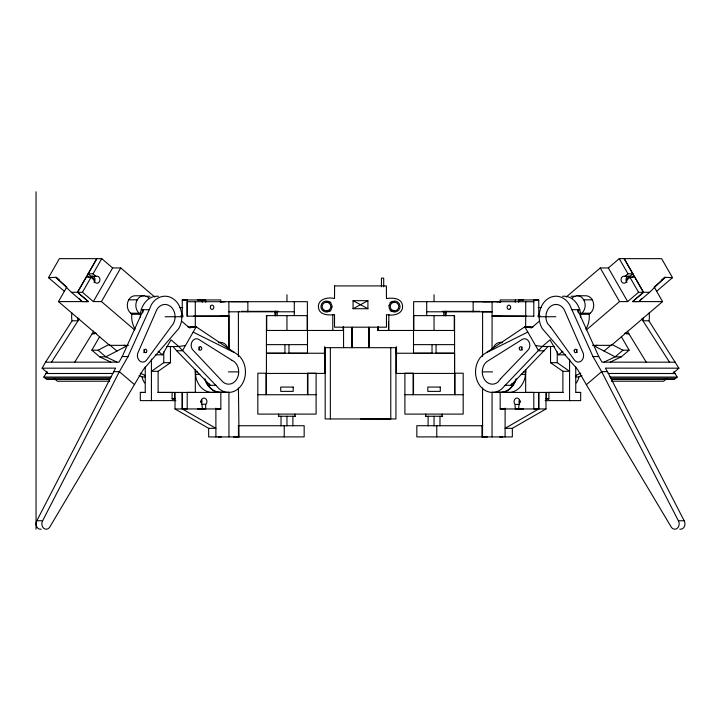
<?xml version="1.0" encoding="UTF-8"?>
<svg xmlns="http://www.w3.org/2000/svg" width="721" height="721" viewBox="0 0 721 721"><rect width="100%" height="100%" fill="white"/><g stroke="black" fill="none" stroke-linecap="round" stroke-linejoin="round"><path stroke-width="1.08" d="M332.787 330.479L332.796 314.383M343.286 327.244L343.286 330.47L266.428 330.47M369.242 347.684L369.242 327.478M377.921 330.479L377.921 327.253M378.237 330.479L378.237 327.244M396.307 346.711L396.307 373.424L454.572 373.433L454.572 353.245L436.07 353.209L436.07 344.638M413.62 315.618L413.629 301.675L533.855 301.729M426.706 315.618L426.715 301.675M434.042 301.45L434.051 294.772M436.764 436.908L436.773 425.723M443.757 315.699L443.757 311.364M445.181 315.699L445.181 311.364L445.857 311.364L445.857 315.699M445.722 315.699L445.857 311.364M473.138 311.814L473.147 301.702L489.92 301.711M482.547 425.732L481.97 425.741L481.961 436.926L482.538 436.926L482.565 387.997M482.583 356.634L482.601 311.814L482.043 311.814M492.046 436.926L492.073 392.17M492.046 349.604L492.11 301.711M505.097 408.96L500.158 408.96L500.167 392.431L492.037 392.431L533.792 392.431L533.792 408.951L538.731 408.951L538.758 392.422L538.731 408.951L505.097 428.328L505.097 436.935M500.167 302.108L500.167 299.945L538.74 299.945L538.74 316.168M505.124 408.122L505.097 428.328L512.343 428.328L545.995 408.96L545.995 392.431M512.343 428.328L512.343 436.935L416.837 436.899L416.837 425.714L482.854 425.741M518.633 408.951L519.021 404.093A3.533 2.893 -90 0 0 519.021 399.101A3.533 2.893 -90 0 0 514.938 399.101A3.533 2.893 -90 0 0 514.929 404.093L515.317 408.951L523.554 408.96M515.326 302.189L515.326 299.945M518.642 302.189L518.642 299.945L523.545 299.945M525.672 369.666L525.672 392.422L563.146 392.44M525.681 327.307L525.681 316.159L533.846 316.159M525.717 316.159L525.726 301.72M533.801 316.168L533.801 299.936L538.74 299.945M546.428 392.44L546.428 398.902L548.897 398.902L548.897 392.44M550.538 362.699L557.243 362.699L569.581 371.306L562.885 371.306L550.538 362.699L550.547 346.558M557.243 362.699L557.243 351.938M562.885 371.306L562.885 392.44L548.483 392.44M569.581 400.615L569.581 359.094M575.755 366.881L575.755 392.44L580.684 392.44L580.684 400.624L545.157 400.615M580.657 317.087C581 309.706 577.449 302.072 571.086 298.134A20.53 16.817 -90 0 0 562.515 296.286M525.582 369.756A20.53 16.817 -90 0 1 525.672 371.892L525.104 377.209A20.53 16.817 -90 0 1 505.574 392.026M144.38 295.763L135.863 295.763A9.616 7.877 90 0 0 127.77 302.054A9.616 7.877 90 0 0 130.663 313.229L131.88 314.266L131.754 314.951A20.53 16.817 90 0 0 135.079 329.1M158.485 296.286A20.53 16.817 90 0 0 149.914 298.134C143.551 302.072 140 309.706 140.343 317.087M581.928 375.515L578.891 376.957L578.323 379.147A17.214 14.096 90 0 1 576.349 382.941M608.145 373.469L672.72 373.514L678.894 368.188L648.891 320.791L649.152 319.754A17.214 14.105 -90 0 0 649.035 313.04M149.22 309.715L151.248 304.956A20.53 16.817 90 0 1 174.662 299.918A20.53 16.817 90 0 1 178.799 328.506L143.299 369.621L49.848 526.925A5.38 4.407 90 0 1 43.711 528.241A5.38 4.407 90 0 1 42.629 520.751L119.362 371.657L128.023 356.562L149.22 309.715L141.217 309.715M112.855 373.46L48.28 373.514L42.106 368.188L45.531 362.194L119.01 362.14L122.219 356.562L143.416 309.715A20.53 16.817 90 0 0 142.713 312.824M41.205 529.142A5.38 4.407 90 0 1 36.726 526.727A5.38 4.407 90 0 1 36.834 520.751L115.585 368.134L42.106 368.188M109.502 379.462L46.757 379.489L43.837 377.074L47.036 371.666M66.702 287.192L58.437 301.603L88.404 301.594L77.517 292.284L96.812 258.659L59.401 258.65L48.496 277.675L56.121 277.297L71.361 292.284L77.517 292.284L86.25 277.125L91.143 277.125L94.19 280.298A3.533 2.893 90 0 0 97.533 283.164A3.533 2.893 90 0 0 99.886 279.072A3.533 2.893 90 0 0 96.533 276.215L91.152 276.395L88.151 273.809L96.803 258.65L101.742 258.65L112.629 267.96L120.749 267.951L154.754 297.016M71.361 292.284L82.239 301.585L88.395 301.594L77.517 292.284L82.455 292.284L91.143 277.125M88.151 273.809L93.045 273.809L101.742 258.65M82.455 292.284L93.342 301.585L112.629 267.96M93.342 301.585L101.463 301.585L120.749 267.951M110.773 362.095L99.66 356.823L91.882 350.181L99.633 336.644M155.565 354.822L162.396 354.822L170.985 339.843L178.772 346.513L219.22 388.88A20.53 16.808 -90 0 0 242.571 383.401A20.53 16.808 -90 0 0 238.083 354.894L196.04 326.712L188.064 327.037M190.236 326.712L196.193 326.829L182.467 350.767L176.663 350.757L172.968 346.513L166.434 346.513M193.156 332.12L234.163 352.488M74.795 362.068L93.748 331.083M45.531 362.194L72.109 320.791L71.848 319.754A17.214 14.105 90 0 1 71.965 313.04M51.461 362.194L79.22 318.952M511.946 383.626A20.53 16.808 90 0 1 510.865 385.32L548.032 346.513L554.566 346.513M565.435 354.822L558.604 354.822L550.015 339.843L542.228 346.513L501.78 388.88A20.53 16.808 90 0 1 478.429 383.401A20.53 16.808 90 0 1 482.917 354.894L524.96 326.712L532.936 327.046M516.164 378.867A20.53 16.808 90 0 1 513.064 385.32L509.783 388.88A20.53 16.808 90 0 1 497.184 392.044M639.563 300.801L641.969 298.431M649.639 292.284L643.483 292.284L632.596 301.594L638.761 301.585L649.639 292.284L664.879 277.297L672.504 277.675L661.599 258.65L619.258 258.65L608.371 267.96L600.251 267.96L566.246 297.025M201.745 404.454L206.071 404.093A3.533 2.893 90 0 0 206.062 399.101A3.533 2.893 90 0 0 201.979 399.101A3.533 2.893 90 0 0 201.979 404.093L202.367 408.951M586.389 329.921L619.537 301.585L627.658 301.594L638.545 292.284L643.483 292.284L634.75 277.125L629.857 277.125L626.81 280.298A3.533 2.893 -90 0 1 623.467 283.164A3.533 2.893 -90 0 1 621.114 279.081A3.533 2.893 -90 0 1 624.467 276.215L629.848 276.395L632.849 273.809L624.197 258.659L643.483 292.284L632.605 301.594L662.563 301.603L654.298 287.192M666.709 378.588L663.617 381.247L611.291 381.211M539.308 321.196L531.521 327.875L524.96 326.712M558.604 354.822L562.867 351.181M596.853 345.17L595.294 346.504L615.166 356.832L621.34 356.823L629.118 350.181L621.367 336.644M604.09 351.073L611.084 345.089M629.118 350.181L622.908 350.208L615.166 356.832L604.054 362.095M571.573 298.512L572.789 297.467A9.616 7.877 -90 0 1 583.758 299.828L592.274 299.828M590.337 313.229L581.829 313.22L580.603 314.266L589.12 314.266L590.337 313.229A9.616 7.877 -90 0 0 593.23 302.054A9.616 7.877 -90 0 0 585.137 295.763L576.62 295.763M624.936 276.395L627.955 273.809L632.849 273.809M631.74 277.261L633.84 275.476M661.536 280.163L664.879 277.297M654.217 286.976L665.095 277.675M656.48 291.383L672.504 277.675M662.563 301.603L611.39 345.35L592.518 345.341M586.362 384.717L577.701 369.621L542.201 328.515A20.53 16.817 -90 0 1 546.338 299.918A20.53 16.817 -90 0 1 569.752 304.956L592.977 356.562L601.638 371.657L678.371 520.751A5.38 4.407 -90 0 1 677.289 528.25A5.38 4.407 -90 0 1 671.152 526.925L586.362 384.717L601.638 371.657L607.442 371.657L684.166 520.76A5.38 4.407 -90 0 1 684.274 526.736A5.38 4.407 -90 0 1 679.795 529.142M673.964 371.666L677.163 377.074L674.243 379.489L611.498 379.462M535.505 345.476L542.228 346.513L548.032 346.513M530.764 326.712L524.807 326.829L538.533 350.767L544.337 350.767M170.462 362.699L163.757 362.69L151.419 371.306L158.115 371.306L170.462 362.699L170.462 346.558M353.065 308.723L367.917 300.675L367.917 308.723L353.065 308.723L353.065 300.675L367.917 300.675M91.891 350.181L98.092 350.208L109.141 344.422M486.837 352.488L527.799 332.057M610.227 362.095L621.34 356.823M575.746 375.515L580.802 373.118M91.152 276.395L91.612 276.215A3.533 2.893 90 0 1 94.739 278.198A3.533 2.893 90 0 1 93.973 282.398M196.04 326.712L189.479 327.875L181.692 321.196M92.072 333.832L94.109 333.724A17.214 14.105 90 0 0 95.893 333.183A17.214 14.105 90 0 1 94.109 333.724M500.239 301.711L496.868 301.711M482.538 436.926L487.486 436.935M224.132 301.711L220.761 301.711M231.08 301.711L247.853 301.702L247.862 311.814M275.143 315.699L275.143 311.364L275.819 311.364L275.819 315.699M238.957 311.814L238.399 311.814L238.417 356.634M500.239 316.086L492.11 316.086L525.951 316.168L492.11 316.086M128.726 299.828L137.242 299.828A9.616 7.877 90 0 1 148.211 297.467L149.427 298.503M182.26 316.168L182.26 299.945L187.199 299.936L187.199 316.168M197.455 299.945L205.674 299.945L205.674 302.189M182.26 299.945L220.833 299.945L220.833 302.108M220.04 301.711L225.312 301.711M500.96 301.72L482.61 301.702M326.469 302.252L330.858 302.252M390.124 302.252L394.513 302.252M179.403 307.579L182.737 307.579M538.263 307.579L541.597 307.579M571.78 309.715L579.783 309.715M326.469 310.859L330.858 310.859M390.124 310.859L394.513 310.859M278.703 311.364L241.616 311.364L242.202 311.364M442.297 311.364L479.384 311.364L478.798 311.364M228.89 311.823L294.294 311.787M426.706 311.787L492.11 311.823L482.601 311.814M130.663 313.229L139.171 313.22L140.397 314.266L131.88 314.266M266.545 315.636L307.488 315.627L307.488 353.245L288.977 353.209L288.977 344.638M454.455 315.636L413.512 315.627L413.512 353.245L432.023 353.209L432.023 344.638M180.917 315.753L183.062 315.753M537.938 315.753L540.083 315.753M165.154 316.735L183.053 316.726M537.947 316.726L555.846 316.735M72.109 320.791L78.039 320.791L77.769 319.754A17.214 14.105 90 0 1 77.571 317.51M648.891 320.791L642.961 320.791L643.231 319.754A17.214 14.105 -90 0 0 643.429 317.51M454.572 330.479L377.714 330.47L377.714 327.244M218.526 342.412L220.653 342.412M500.347 342.412L502.474 342.412M266.428 344.638L307.488 344.638M413.512 344.638L454.572 344.638M128.482 345.341L109.61 345.35L58.437 301.603M172.968 346.513L178.772 346.513L185.495 345.476M454.572 353.245L396.316 353.245L396.307 347.684L324.693 347.684L324.702 353.227M122.219 356.562L128.023 356.562M592.977 356.562L598.781 356.562L601.99 362.149L675.469 362.194M113.558 371.657L119.362 371.657L134.638 384.717M195.418 369.747A20.53 16.817 90 0 0 195.328 371.892L197.455 371.892M523.545 371.892L525.672 371.892M228.44 371.883L238.11 371.883M482.89 371.892L492.56 371.883M45.811 373.514L48.28 373.514M266.428 373.433L324.693 373.424L324.693 346.63M672.72 373.514L675.189 373.514M195.328 374.307L199.843 374.298M521.157 374.307L525.672 374.307M43.837 377.074L111.052 377.038M609.948 377.038L677.163 377.074M139.072 375.515L142.109 376.948L145.2 376.957M575.809 376.957L578.891 376.957M45.297 378.282L110.277 378.246M610.723 378.255L675.703 378.282M109.709 381.211L57.383 381.247L54.291 378.588M204.836 378.867A20.53 16.808 -90 0 0 207.936 385.32L215.939 385.32M505.06 385.32L513.064 385.32M175.843 400.615L140.316 400.624L140.316 392.44L145.245 392.44L145.245 366.881M157.854 392.44L195.328 392.422L195.328 369.666M212.145 392.422L220.662 392.422M500.338 392.422L508.855 392.422M140.316 392.44L144.777 392.44M172.517 392.44L158.115 392.44L158.115 371.306M576.223 392.449L580.684 392.44M257.821 394.729L316.095 394.729M404.905 394.729L463.179 394.729M172.103 392.44L172.103 398.902L174.572 398.902L174.572 392.44M172.103 398.902L175.167 398.902M545.833 398.902L548.897 398.902M515.317 404.454L519.255 404.454M197.446 408.96L205.683 408.951L205.683 404.454M215.903 408.96L220.842 408.951L220.833 392.431L228.963 392.422L187.208 392.422L187.208 408.951L182.269 408.951L182.242 392.422L182.269 408.951L215.903 428.328L208.657 428.328L175.005 408.951L175.005 392.431M175.005 408.951L220.842 408.951M500.158 408.96L545.995 408.96M278.351 416.251L295.565 416.251M425.435 416.251L442.649 416.251M238.146 425.741L304.163 425.714L304.163 436.899L208.657 436.935L208.657 428.328M218.148 436.935L221.338 436.935M233.514 436.926L239.039 436.926L238.435 387.997M36.834 520.751L42.629 520.751M678.371 520.751L684.166 520.76M275.143 311.364L276.215 311.364M220.761 316.086L228.899 316.086L228.954 349.604M99.66 356.823L105.834 356.832L116.946 362.095M678.894 368.188L605.415 368.134L607.442 371.657M360.554 418.928L390.773 418.955L390.773 347.684M499.662 436.935L502.852 436.935M626.891 333.724A17.214 14.105 -90 0 1 625.107 333.192A17.214 14.105 -90 0 0 626.891 333.724L628.928 333.832M629.848 276.395L629.388 276.215A3.533 2.893 -90 0 0 626.261 278.198A3.533 2.893 -90 0 0 627.027 282.398M140.198 373.118L145.254 375.515M611.859 344.431L622.908 350.208M353.065 300.675L367.917 308.723M93.045 273.809L96.064 276.395M87.16 275.467L89.26 277.261M101.463 301.585L134.611 329.921M158.133 351.181L162.396 354.822M56.121 277.297L59.464 280.163M55.905 277.675L66.783 286.976M48.496 277.675L64.52 291.383M124.147 345.17L125.706 346.504L105.834 356.832L98.092 350.208M109.916 345.089L116.91 351.073M79.031 298.431L81.437 300.801M176.663 350.757L210.135 385.32A20.53 16.808 -90 0 1 209.054 383.626M207.936 385.32L211.217 388.88A20.53 16.808 -90 0 0 223.816 392.044M641.78 318.952L669.539 362.194M627.252 331.092L646.205 362.068M619.258 258.65L627.955 273.809M629.857 277.125L638.545 292.284M608.371 267.96L627.658 301.594M600.251 267.96L619.537 301.585M598.781 356.562L577.584 309.715A20.53 16.817 -90 0 1 578.287 312.824M142.109 376.948L142.677 379.147A17.214 14.096 -90 0 0 144.651 382.941M589.12 314.266L589.246 314.951A20.53 16.817 -90 0 1 585.921 329.1M195.328 371.892L195.896 377.209A20.53 16.817 90 0 0 215.426 392.026M324.693 373.424L324.684 353.245L266.428 353.245L284.93 353.209L284.93 344.638M307.38 315.618L307.38 301.675L187.145 301.729L187.154 316.159L195.319 316.159L195.319 327.307M294.285 301.675L294.294 315.618M286.958 294.763L286.958 301.45M284.227 425.723L284.236 436.908M238.453 425.732L238.462 436.926M228.89 301.711L228.908 349.649M228.927 392.17L228.954 436.926M215.876 408.122L215.903 436.935M195.274 301.72L195.283 316.159M455.005 394.729L455.005 373.208L463.179 373.208L463.179 414.097L404.905 414.097L404.905 373.208L413.088 373.208L413.088 394.729M454.572 315.627L454.572 394.369M454.257 315.627L454.257 330.479M442.081 414.097L442.081 416.251M439.972 416.251L439.972 425.931M434.042 315.627L434.042 330.479M434.042 416.251L434.042 425.931M428.112 416.251L428.112 425.931M425.723 414.097L425.723 416.251M413.836 315.627L413.836 330.479M413.512 373.253L413.512 394.369M396.523 347.693L396.523 356.3M395.937 347.684L395.937 418.955L325.18 418.955L325.18 347.684M388.826 314.383L388.826 330.479M388.511 321.872L388.511 330.488M383.698 286.823L383.698 278.144L381.454 278.144L381.454 286.823M378.237 326.73L378.237 330.101M368.81 327.19L368.81 347.693M352.172 327.19L352.172 347.693M351.758 327.478L351.758 347.684M343.566 327.487L343.566 347.693M343.376 326.73L343.376 330.101M330.344 347.684L330.344 418.955M324.477 347.693L324.477 356.3M307.912 394.729L307.912 373.208L316.095 373.208L316.095 414.097L257.821 414.097L257.821 373.208L265.995 373.208L265.995 394.729M307.488 373.253L307.488 394.369M307.164 315.627L307.164 330.47M294.997 414.097L294.997 416.251M292.888 416.251L292.888 425.931M286.958 315.627L286.958 330.47M286.958 416.251L286.958 425.931M281.028 416.251L281.028 425.931M278.639 414.097L278.639 416.251M277.243 311.364L277.243 315.699M275.278 311.364L275.278 315.699M266.743 315.627L266.743 330.47M266.428 315.627L266.428 394.369M202.358 299.945L202.358 302.189M163.757 351.938L163.757 362.69M151.419 359.094L151.419 400.615M36.05 191.795L36.05 529.205M143.993 349.523A1.721 1.406 90 0 1 144.579 350.631L144.597 351.082A1.721 1.406 90 0 1 143.785 352.488M200.771 401.029A2.154 1.757 90 0 1 200.78 402.138M139.171 313.22A9.616 7.877 90 0 1 137.242 299.828M145.588 296.52A20.53 16.817 90 0 1 149.968 296.295M583.758 299.828A9.616 7.877 -90 0 1 581.829 313.22M571.032 296.295A20.53 16.817 -90 0 1 575.412 296.529M522.256 350.009A1.721 1.406 90 0 1 521.481 348.135L521.598 347.711A1.721 1.406 90 0 1 522.076 347.035M627.153 279.883A2.154 1.766 90 0 1 629.649 277.738M519.39 403.363A3.533 2.893 -90 0 1 519.39 399.831M492.939 348.748A9.616 7.877 -90 0 1 502.384 342.736M516.038 379.246A20.53 16.817 -90 0 1 497.057 392.026M520.22 402.138A2.154 1.757 -90 0 1 520.229 401.029M577.215 352.488A1.721 1.406 -90 0 1 576.412 351.082L576.421 350.631A1.721 1.406 -90 0 1 577.007 349.523M198.924 347.035A1.721 1.406 -90 0 1 199.402 347.711L199.519 348.135A1.721 1.406 -90 0 1 198.744 350.009M91.351 277.738A2.154 1.766 -90 0 1 93.847 279.883M201.61 399.831A3.533 2.893 90 0 1 201.61 403.363M218.616 342.736A9.616 7.877 90 0 1 228.061 348.739M223.943 392.026A20.53 16.817 90 0 1 204.962 379.246M334.598 285.913L334.517 298.548C328.019 296.791 317.366 298.99 318.466 307.66C319.493 315.266 328.668 315.419 334.517 314.554L334.517 327.19L386.465 327.19L386.465 314.554C392.927 316.276 403.517 314.176 402.525 305.551C401.579 297.872 392.341 297.665 386.465 298.548L386.384 285.913L334.598 285.913M574.204 350.631L574.186 351.082A1.721 1.406 -90 0 0 574.997 352.488L575.349 352.623A1.721 1.406 -90 0 0 576.98 351.226A1.721 1.406 -90 0 0 575.836 349.234A1.721 1.406 -90 0 0 574.204 350.631M389.088 305.443L388.989 306.885A5.534 5.534 0 0 0 399.93 307.66L400.038 306.218A5.534 5.534 0 0 0 389.088 305.443M155.565 312.526L138.369 351.839A6.516 5.344 90 0 0 139.676 360.924A6.516 5.344 90 0 0 147.12 359.319L173.265 323.783A12.284 10.067 90 0 0 170.796 306.668A12.284 10.067 90 0 0 156.772 309.688L155.565 312.526M519.381 347.711L519.264 348.144A1.721 1.406 90 0 0 520.382 350.154A1.721 1.406 90 0 0 522.031 348.793A1.721 1.406 90 0 0 520.913 346.774L520.544 346.747A1.721 1.406 90 0 0 519.381 347.711M500.68 378.615L497.995 382.058A12.284 10.058 90 0 1 484.016 378.777A12.284 10.058 90 0 1 486.702 361.717L521.499 339.879A6.516 5.335 90 0 1 528.917 341.619A6.516 5.335 90 0 1 527.493 350.676L500.68 378.615M146.002 352.488L145.651 352.623A1.721 1.406 90 0 1 144.02 351.226A1.721 1.406 90 0 1 145.164 349.234A1.721 1.406 90 0 1 146.796 350.631L146.814 351.082A1.721 1.406 90 0 1 146.002 352.488M200.456 346.747L200.087 346.774A1.721 1.406 -90 0 0 198.969 348.784A1.721 1.406 -90 0 0 200.618 350.154A1.721 1.406 -90 0 0 201.736 348.135L201.628 347.711A1.721 1.406 -90 0 0 200.456 346.747M228.899 316.086L193.877 316.149L228.954 316.168M293.195 387.069L280.712 387.069L280.712 391.368L293.195 391.368L293.195 387.069M440.288 387.069L427.805 387.069L427.805 391.377L440.288 391.377L440.288 387.069M232.036 360.329L199.501 339.879A6.516 5.335 -90 0 0 192.083 341.619A6.516 5.335 -90 0 0 193.507 350.676L223.005 382.058A12.284 10.058 -90 0 0 236.984 378.777A12.284 10.058 -90 0 0 234.298 361.717L232.036 360.329M550.565 326.974L547.735 323.783A12.284 10.067 -90 0 1 550.204 306.668A12.284 10.067 -90 0 1 564.228 309.688L582.631 351.839A6.516 5.344 -90 0 1 581.324 360.924A6.516 5.344 -90 0 1 573.889 359.319L550.565 326.974M331.993 306.885L331.894 305.443A5.534 5.534 0 0 0 320.944 306.218L321.043 307.66A5.534 5.534 0 0 0 331.993 306.885M210.559 306.209A2.154 1.757 90 0 0 212.082 309.435A2.154 1.757 90 0 0 213.605 306.209A2.154 1.757 90 0 0 210.559 306.209M510.162 308.804A2.154 1.757 -90 0 0 509.368 305.208A2.154 1.757 -90 0 0 507.214 307.84A2.154 1.757 -90 0 0 510.162 308.804M324.315 310.282A4.308 4.308 0 0 0 330.777 306.551A4.308 4.308 0 0 0 324.315 302.829A4.308 4.308 0 0 0 324.315 310.282M392.359 310.282A4.308 4.308 0 0 0 398.812 306.551A4.308 4.308 0 0 0 392.359 302.829A4.308 4.308 0 0 0 392.359 310.282"/></g></svg>
